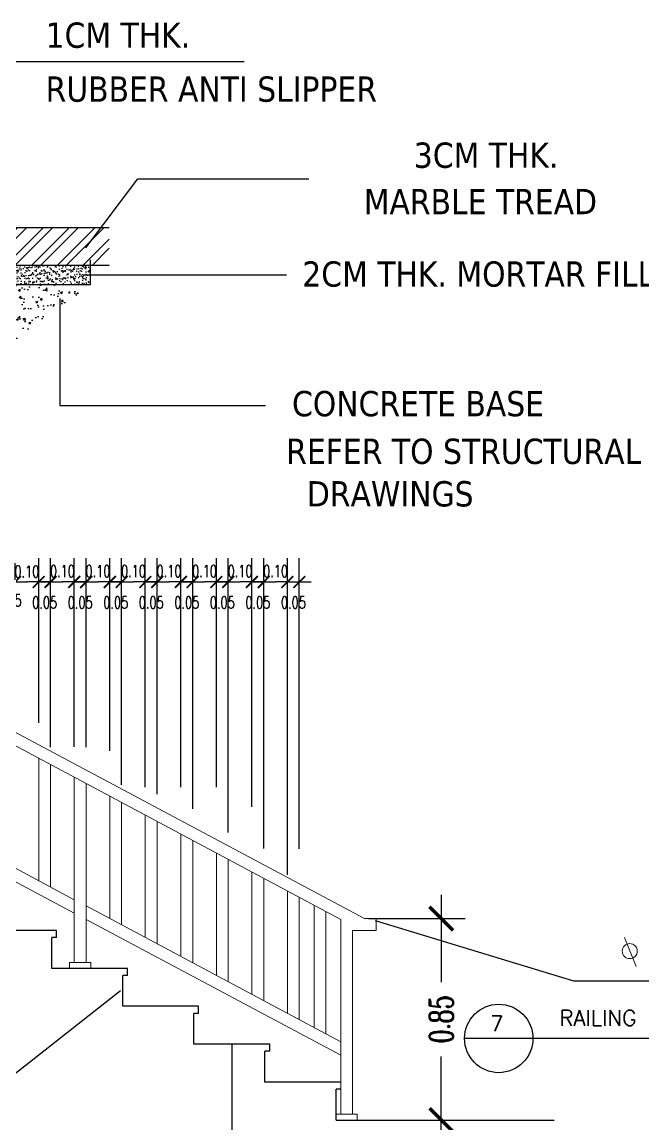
# Model space of a CAD drawing. Header units: inches. Extents: x -351 to 2582, y -266 to 144.
# Drawn here: x 454.39 to 459.63, y -65.26 to -55.96 of the extents above; entities that cross this region are included whole.
import ezdxf

# ---------------------------------------------------------------- set-up
doc = ezdxf.new("R2010")
doc.units = ezdxf.units.IN
doc.header["$MEASUREMENT"] = 0
for name, color, linetype in [('DIM-IN', 5, 'Continuous'), ('H', 251, 'Continuous'), ('HATCH2', 8, 'Continuous'), ('STAR', 3, 'Continuous'), ('TEXT3', 3, 'Continuous'), ('TITLE-DWG', 7, 'Continuous'), ('WALL', 7, 'Continuous')]:
    doc.layers.add(name, color=color, linetype=linetype)
for name, color, linetype, lineweight in [('stair', 212, 'Continuous', 18), ('text', 6, 'Continuous', 13), ('WALLS', 7, 'Continuous', 30)]:
    doc.layers.add(name, color=color, linetype=linetype, lineweight=lineweight)
doc.styles.add('AREAL2', font='romanc.shx', dxfattribs={"width": 0.7})
doc.styles.add('SIMPLEX', font='simplex.shx', dxfattribs={"width": 0.6})
doc.styles.add('Tahoma', font='tahoma.ttf')
doc.dimstyles.new('mateen', dxfattribs={"dimtxt": 0.15, "dimasz": 0.05, "dimexe": 0.05, "dimexo": 0.05, "dimgap": 0.05, "dimtad": 0, "dimzin": 0, "dimdsep": 46, "dimtxsty": 'AREAL2', "dimblk": 'ARCHTICK', "dimcen": 0.05, "dimdle": 0.05, "dimclrd": 256, "dimclre": 256, "dimclrt": 2, "dimadec": 0, "dimazin": 0, "dimtfac": 1, "dimtofl": 0, "dimtmove": 2, "dimatfit": 3, "dimldrblk": 'ARCHTICK', "dimfxl": 1, "dimtolj": 1, "dimtzin": 0, "dimarcsym": 0})

# ---------------------------------------------------------------- blocks, each defined once
blk = doc.blocks.new('A$C22691C29')
at = {"layer": 'HATCH2'}
h = blk.add_hatch(dxfattribs=at)
h.set_pattern_fill('STEEL', color=9, scale=0.5, style=0)
h.set_pattern_definition([(45, (-1279.862586, 24.29953), (-0.0441941738, 0.0441941738), []), (45, (-1279.862586, 24.33078), (-0.0441941738, 0.0441941738), [])])
h.paths.add_polyline_path([(1.703, 0.9863, 0.414214), (1.638, 0.9213), (1.638, 0.8563), (2.2485, 0.8563), (2.2485, 0.9863)])
h.paths.add_polyline_path([(1.7896, 0.8563), (1.703, 0.8563), (1.703, 0.56), (1.7896, 0.56)])
h = blk.add_hatch(dxfattribs=at)
h.set_pattern_fill('AR-SAND', color=256, scale=0.01, style=0)
h.set_pattern_definition([(37.5, (-1279.862586, 24.299529), (-0.00062993358, 0.01926823769), [0, -0.0152, 0, -0.017, 0, -0.01625]), (7.5, (-1279.862586, 24.29953), (0.01769776705, 0.02822146065), [0, -0.0082, 0, -0.0137, 0, -0.00525]), (327.5, (-1279.874886, 24.299529), (0.03114141862, 5.659054e-05), [0, -0.005, 0, -0.018, 0, -0.0235]), (317.5, (-1279.874886, 24.29953), (0.03006126605, 0.00877675565), [0, -0.0025, 0, -0.0118, 0, -0.0135])])
h.paths.add_polyline_path([(2.184, 0.8563), (1.7896, 0.8563), (1.7896, 0.5364), (1.8546, 0.5364), (1.8546, 0.7913), (2.184, 0.7913)])
h = blk.add_hatch(dxfattribs=at)
h.set_pattern_fill('AR-CONC', color=256, scale=0.01, style=0)
h.set_pattern_definition([(50, (-1279.862586, 24.29953), (0.0717260183, -0.0062752135), [0.0075, -0.0825]), (355, (-1279.86259, 24.29953), (-0.0138751334, 0.0752192134), [0.006, -0.066]), (100.4514445, (-1279.85661, 24.299006), (0.0578508847, 0.068943999), [0.006374019, -0.070114211]), (46.1842, (-1279.86259, 24.31953), (0.106724133, -0.016551928), [0.01125, -0.12375]), (96.6356355, (-1279.85369, 24.31815), (0.0934661946, 0.09741186), [0.009561034, -0.105171376]), (351.184164, (-1279.86259, 24.31953), (0.0934661945, 0.09741186), [0.009, -0.099]), (21, (-1279.852586, 24.31453), (0.0596907052, -0.040261889), [0.0075, -0.0825]), (326, (-1279.85259, 24.31453), (0.024331533, 0.0725150045), [0.006, -0.066]), (71.451445, (-1279.84761, 24.311174), (0.0840222377, 0.0322531153), [0.006374019, -0.070114211]), (37.5, (-1279.862586, 24.29953), (0.00121598553, 0.0332893854), [0, -0.0652, 0, -0.067, 0, -0.06625]), (7.5, (-1279.862586, 24.29953), (0.0263069537, 0.0394411712), [0, -0.0382, 0, -0.0637, 0, -0.02525]), (327.5, (-1279.884886, 24.29953), (0.0533822436, -0.0022554872), [0, -0.025, 0, -0.078, 0, -0.1035]), (317.5, (-1279.894886, 24.29953), (0.058318617, 0.0100104982), [0, -0.0325, 0, -0.0518, 0, -0.0735])])
h.paths.add_polyline_path([(2.184, 0.7913), (1.8546, 0.7913), (1.8546, 0.5364)])
at = {"layer": 'H', "ltscale": 0.3}
for p, q in [((1.7606, 1.5554), (2.7115, 1.5554)), ((2.168, 0.916), (2.3464, 1.1533)), ((2.3464, 1.1533), (2.9327, 1.1533)), ((2.184, 0.7913), (2.184, 0.8754)), ((2.1589, 0.8242), (2.856, 0.8242)), ((2.0788, 0.7425), (2.0788, 0.376)), ((2.0788, 0.376), (2.7843, 0.376))]:
    blk.add_line(p, q, dxfattribs=at)
at = {"layer": 'WALL', "color": 4}
blk.add_lwpolyline([(2.2485, 0.8563), (1.638, 0.8563), (1.638, 0.9213, -0.414214), (1.703, 0.9863), (2.2485, 0.9863)], format="xyb", dxfattribs=at)
at = {"layer": 'WALL'}
blk.add_lwpolyline([(1.8546, 0.5364), (1.8546, 0.7913), (2.184, 0.7913)], dxfattribs=at)
at = {"layer": 'text', "color": 4, "style": 'Tahoma'}
for s, p in [('1CM THK.', (2.0301, 1.6023)), ('RUBBER ANTI SLIPPER', (2.0301, 1.4174)), ('3CM THK.  ', (3.2927, 1.1908)), ('MARBLE TREAD', (3.1211, 1.0317)), ('2CM THK. MORTAR FILLNG', (2.9103, 0.7835)), ('CONCRETE BASE', (2.875, 0.3392)), ('REFER TO STRUCTURAL ', (2.8551, 0.1758)), ('DRAWINGS', (2.9261, 0.0301))]:
    blk.add_text(s, height=0.08664, dxfattribs=at).set_placement(p)
blk = doc.blocks.new('A$C13C1139A')
at = {"layer": 'STAR', "ltscale": 0.3, "xscale": 0.2308402585435346, "yscale": 0.2308402585435346, "zscale": 0.2308402585435346}
blk.add_blockref('A$C22691C29', (0, 0.00004), dxfattribs=at)
blk = doc.blocks.new('_ArchTick')
at = {"color": 0, "linetype": 'ByBlock', "const_width": 0.15}
blk.add_lwpolyline([(-0.5, -0.5), (0.5, 0.5)], dxfattribs=at)
blk = doc.blocks.new('*D842')
at = {"layer": 'Defpoints', "color": 0, "transparency": 16777216}
for p in [(1370.2622, -25.1055), (1370.2622, -25.9555), (1370.6698, -25.9555)]:
    blk.add_point(p, dxfattribs=at)
at = {"layer": 'DIM-IN', "color": 251, "lineweight": -2, "transparency": 16777216}
for p, q in [((1370.6698, -25.0055), (1370.6698, -25.3739)), ((1370.6698, -26.0555), (1370.6698, -25.6872))]:
    blk.add_line(p, q, dxfattribs=at)
at = {"layer": 'DIM-IN', "color": 8, "lineweight": -2, "transparency": 16777216}
for p, q in [((1370.3622, -25.1055), (1370.7698, -25.1055)), ((1370.3622, -25.9555), (1370.7698, -25.9555))]:
    blk.add_line(p, q, dxfattribs=at)
at = {"layer": 'DIM-IN', "color": 251, "lineweight": -2, "transparency": 16777216, "xscale": 0.1, "yscale": 0.1, "zscale": 0.1}
for p, rotation in [((1370.6698, -25.1055), 90), ((1370.6698, -25.9555), 270)]:
    blk.add_blockref('_ArchTick', p, dxfattribs=dict(at, rotation=rotation))
at = {"layer": 'DIM-IN', "color": 1, "transparency": 16777216, "insert": (1370.6698, -25.5305), "char_height": 0.1, "attachment_point": 5, "rotation": 90, "style": 'AREAL2'}
blk.add_mtext('\\A1;0.85', dxfattribs=at)
blk = doc.blocks.new('*D843')
at = {"layer": 'Defpoints', "color": 0, "transparency": 16777216}
for p in [(1370.0202, -23.6847), (1370.0703, -24.9116), (1370.0202, -25.0209)]:
    blk.add_point(p, dxfattribs=at)
at = {"layer": 'DIM-IN', "color": 8, "lineweight": -2, "transparency": 16777216}
for p, q in [((1370.0202, -24.9209), (1370.0202, -23.5847)), ((1370.0703, -24.8116), (1370.0703, -23.5847))]:
    blk.add_line(p, q, dxfattribs=at)
at = {"layer": 'DIM-IN', "color": 251, "lineweight": -2, "transparency": 16777216}
for p, q in [((1370.0202, -23.6847), (1369.9702, -23.6847)), ((1370.0703, -23.6847), (1370.1203, -23.6847))]:
    blk.add_line(p, q, dxfattribs=at)
at = {"layer": 'DIM-IN', "color": 251, "lineweight": -2, "transparency": 16777216, "xscale": 0.05, "yscale": 0.05, "zscale": 0.05}
blk.add_blockref('_ArchTick', (1370.0202, -23.6847), dxfattribs=at)
at = {"layer": 'DIM-IN', "color": 251, "lineweight": -2, "transparency": 16777216, "xscale": 0.05, "yscale": 0.05, "zscale": 0.05, "rotation": 180}
blk.add_blockref('_ArchTick', (1370.0703, -23.6847), dxfattribs=at)
at = {"layer": 'DIM-IN', "color": 1, "transparency": 16777216, "insert": (1370.0452, -23.7716), "char_height": 0.05, "attachment_point": 5, "style": 'AREAL2'}
blk.add_mtext('\\A1;0.05', dxfattribs=at)
blk = doc.blocks.new('*D844')
at = {"layer": 'Defpoints', "color": 0, "transparency": 16777216}
for p in [(1369.9203, -23.6847), (1369.9203, -24.9093), (1370.0202, -24.911)]:
    blk.add_point(p, dxfattribs=at)
at = {"layer": 'DIM-IN', "color": 8, "lineweight": -2, "transparency": 16777216}
for p, q in [((1369.9203, -24.8093), (1369.9203, -23.5847)), ((1370.0202, -24.811), (1370.0202, -23.5847))]:
    blk.add_line(p, q, dxfattribs=at)
at = {"layer": 'DIM-IN', "color": 251, "lineweight": -2, "transparency": 16777216}
for p, q in [((1369.9203, -23.6847), (1369.8703, -23.6847)), ((1370.0202, -23.6847), (1370.0702, -23.6847))]:
    blk.add_line(p, q, dxfattribs=at)
at = {"layer": 'DIM-IN', "color": 251, "lineweight": -2, "transparency": 16777216, "xscale": 0.05, "yscale": 0.05, "zscale": 0.05}
blk.add_blockref('_ArchTick', (1369.9203, -23.6847), dxfattribs=at)
at = {"layer": 'DIM-IN', "color": 251, "lineweight": -2, "transparency": 16777216, "xscale": 0.05, "yscale": 0.05, "zscale": 0.05, "rotation": 180}
blk.add_blockref('_ArchTick', (1370.0202, -23.6847), dxfattribs=at)
at = {"layer": 'DIM-IN', "color": 1, "transparency": 16777216, "insert": (1369.9702, -23.6392), "char_height": 0.05, "attachment_point": 5, "style": 'AREAL2'}
blk.add_mtext('\\A1;0.10', dxfattribs=at)
blk = doc.blocks.new('*D845')
at = {"layer": 'Defpoints', "color": 0, "transparency": 16777216}
for p in [(1369.8702, -23.6847), (1369.8702, -24.7332), (1369.9203, -24.9093)]:
    blk.add_point(p, dxfattribs=at)
at = {"layer": 'DIM-IN', "color": 8, "lineweight": -2, "transparency": 16777216}
for p, q in [((1369.8702, -24.6332), (1369.8702, -23.5847)), ((1369.9203, -24.8093), (1369.9203, -23.5847))]:
    blk.add_line(p, q, dxfattribs=at)
at = {"layer": 'DIM-IN', "color": 251, "lineweight": -2, "transparency": 16777216}
for p, q in [((1369.8702, -23.6847), (1369.8202, -23.6847)), ((1369.9203, -23.6847), (1369.9703, -23.6847))]:
    blk.add_line(p, q, dxfattribs=at)
at = {"layer": 'DIM-IN', "color": 251, "lineweight": -2, "transparency": 16777216, "xscale": 0.05, "yscale": 0.05, "zscale": 0.05}
blk.add_blockref('_ArchTick', (1369.8702, -23.6847), dxfattribs=at)
at = {"layer": 'DIM-IN', "color": 251, "lineweight": -2, "transparency": 16777216, "xscale": 0.05, "yscale": 0.05, "zscale": 0.05, "rotation": 180}
blk.add_blockref('_ArchTick', (1369.9203, -23.6847), dxfattribs=at)
at = {"layer": 'DIM-IN', "color": 1, "transparency": 16777216, "insert": (1369.8952, -23.7716), "char_height": 0.05, "attachment_point": 5, "style": 'AREAL2'}
blk.add_mtext('\\A1;0.05', dxfattribs=at)
blk = doc.blocks.new('*D846')
at = {"layer": 'Defpoints', "color": 0, "transparency": 16777216}
for p in [(1369.7703, -23.6847), (1369.8702, -24.4809), (1369.7703, -24.8427)]:
    blk.add_point(p, dxfattribs=at)
at = {"layer": 'DIM-IN', "color": 8, "lineweight": -2, "transparency": 16777216}
for p, q in [((1369.7703, -24.7427), (1369.7703, -23.5847)), ((1369.8702, -24.3809), (1369.8702, -23.5847))]:
    blk.add_line(p, q, dxfattribs=at)
at = {"layer": 'DIM-IN', "color": 251, "lineweight": -2, "transparency": 16777216}
for p, q in [((1369.7703, -23.6847), (1369.7203, -23.6847)), ((1369.8702, -23.6847), (1369.9202, -23.6847))]:
    blk.add_line(p, q, dxfattribs=at)
at = {"layer": 'DIM-IN', "color": 251, "lineweight": -2, "transparency": 16777216, "xscale": 0.05, "yscale": 0.05, "zscale": 0.05}
blk.add_blockref('_ArchTick', (1369.7703, -23.6847), dxfattribs=at)
at = {"layer": 'DIM-IN', "color": 251, "lineweight": -2, "transparency": 16777216, "xscale": 0.05, "yscale": 0.05, "zscale": 0.05, "rotation": 180}
blk.add_blockref('_ArchTick', (1369.8702, -23.6847), dxfattribs=at)
at = {"layer": 'DIM-IN', "color": 1, "transparency": 16777216, "insert": (1369.8202, -23.6392), "char_height": 0.05, "attachment_point": 5, "style": 'AREAL2'}
blk.add_mtext('\\A1;0.10', dxfattribs=at)
blk = doc.blocks.new('*D847')
at = {"layer": 'Defpoints', "color": 0, "transparency": 16777216}
for p in [(1369.7202, -23.6847), (1369.7202, -24.65), (1369.7703, -24.8427)]:
    blk.add_point(p, dxfattribs=at)
at = {"layer": 'DIM-IN', "color": 8, "lineweight": -2, "transparency": 16777216}
for p, q in [((1369.7202, -24.55), (1369.7202, -23.5847)), ((1369.7703, -24.7427), (1369.7703, -23.5847))]:
    blk.add_line(p, q, dxfattribs=at)
at = {"layer": 'DIM-IN', "color": 251, "lineweight": -2, "transparency": 16777216}
for p, q in [((1369.7202, -23.6847), (1369.6702, -23.6847)), ((1369.7703, -23.6847), (1369.8203, -23.6847))]:
    blk.add_line(p, q, dxfattribs=at)
at = {"layer": 'DIM-IN', "color": 251, "lineweight": -2, "transparency": 16777216, "xscale": 0.05, "yscale": 0.05, "zscale": 0.05}
blk.add_blockref('_ArchTick', (1369.7202, -23.6847), dxfattribs=at)
at = {"layer": 'DIM-IN', "color": 251, "lineweight": -2, "transparency": 16777216, "xscale": 0.05, "yscale": 0.05, "zscale": 0.05, "rotation": 180}
blk.add_blockref('_ArchTick', (1369.7703, -23.6847), dxfattribs=at)
at = {"layer": 'DIM-IN', "color": 1, "transparency": 16777216, "insert": (1369.7452, -23.7716), "char_height": 0.05, "attachment_point": 5, "style": 'AREAL2'}
blk.add_mtext('\\A1;0.05', dxfattribs=at)
blk = doc.blocks.new('*D848')
at = {"layer": 'Defpoints', "color": 0, "transparency": 16777216}
for p in [(1369.6203, -23.6847), (1369.7202, -24.4809), (1369.6203, -24.7428)]:
    blk.add_point(p, dxfattribs=at)
at = {"layer": 'DIM-IN', "color": 8, "lineweight": -2, "transparency": 16777216}
for p, q in [((1369.6203, -24.6428), (1369.6203, -23.5847)), ((1369.7202, -24.3809), (1369.7202, -23.5847))]:
    blk.add_line(p, q, dxfattribs=at)
at = {"layer": 'DIM-IN', "color": 251, "lineweight": -2, "transparency": 16777216}
for p, q in [((1369.6203, -23.6847), (1369.5703, -23.6847)), ((1369.7202, -23.6847), (1369.7702, -23.6847))]:
    blk.add_line(p, q, dxfattribs=at)
at = {"layer": 'DIM-IN', "color": 251, "lineweight": -2, "transparency": 16777216, "xscale": 0.05, "yscale": 0.05, "zscale": 0.05}
blk.add_blockref('_ArchTick', (1369.6203, -23.6847), dxfattribs=at)
at = {"layer": 'DIM-IN', "color": 251, "lineweight": -2, "transparency": 16777216, "xscale": 0.05, "yscale": 0.05, "zscale": 0.05, "rotation": 180}
blk.add_blockref('_ArchTick', (1369.7202, -23.6847), dxfattribs=at)
at = {"layer": 'DIM-IN', "color": 1, "transparency": 16777216, "insert": (1369.6702, -23.6392), "char_height": 0.05, "attachment_point": 5, "style": 'AREAL2'}
blk.add_mtext('\\A1;0.10', dxfattribs=at)
blk = doc.blocks.new('*D849')
at = {"layer": 'Defpoints', "color": 0, "transparency": 16777216}
for p in [(1369.5702, -23.6847), (1369.5702, -24.65), (1369.6203, -24.7428)]:
    blk.add_point(p, dxfattribs=at)
at = {"layer": 'DIM-IN', "color": 8, "lineweight": -2, "transparency": 16777216}
for p, q in [((1369.5702, -24.55), (1369.5702, -23.5847)), ((1369.6203, -24.6428), (1369.6203, -23.5847))]:
    blk.add_line(p, q, dxfattribs=at)
at = {"layer": 'DIM-IN', "color": 251, "lineweight": -2, "transparency": 16777216}
for p, q in [((1369.5702, -23.6847), (1369.5202, -23.6847)), ((1369.6203, -23.6847), (1369.6703, -23.6847))]:
    blk.add_line(p, q, dxfattribs=at)
at = {"layer": 'DIM-IN', "color": 251, "lineweight": -2, "transparency": 16777216, "xscale": 0.05, "yscale": 0.05, "zscale": 0.05}
blk.add_blockref('_ArchTick', (1369.5702, -23.6847), dxfattribs=at)
at = {"layer": 'DIM-IN', "color": 251, "lineweight": -2, "transparency": 16777216, "xscale": 0.05, "yscale": 0.05, "zscale": 0.05, "rotation": 180}
blk.add_blockref('_ArchTick', (1369.6203, -23.6847), dxfattribs=at)
at = {"layer": 'DIM-IN', "color": 1, "transparency": 16777216, "insert": (1369.5952, -23.7716), "char_height": 0.05, "attachment_point": 5, "style": 'AREAL2'}
blk.add_mtext('\\A1;0.05', dxfattribs=at)
blk = doc.blocks.new('*D850')
at = {"layer": 'Defpoints', "color": 0, "transparency": 16777216}
for p in [(1369.4703, -23.6847), (1369.5702, -24.4809), (1369.4703, -24.6796)]:
    blk.add_point(p, dxfattribs=at)
at = {"layer": 'DIM-IN', "color": 8, "lineweight": -2, "transparency": 16777216}
for p, q in [((1369.4703, -24.5796), (1369.4703, -23.5847)), ((1369.5702, -24.3809), (1369.5702, -23.5847))]:
    blk.add_line(p, q, dxfattribs=at)
at = {"layer": 'DIM-IN', "color": 251, "lineweight": -2, "transparency": 16777216}
for p, q in [((1369.4703, -23.6847), (1369.4203, -23.6847)), ((1369.5702, -23.6847), (1369.6202, -23.6847))]:
    blk.add_line(p, q, dxfattribs=at)
at = {"layer": 'DIM-IN', "color": 251, "lineweight": -2, "transparency": 16777216, "xscale": 0.05, "yscale": 0.05, "zscale": 0.05}
blk.add_blockref('_ArchTick', (1369.4703, -23.6847), dxfattribs=at)
at = {"layer": 'DIM-IN', "color": 251, "lineweight": -2, "transparency": 16777216, "xscale": 0.05, "yscale": 0.05, "zscale": 0.05, "rotation": 180}
blk.add_blockref('_ArchTick', (1369.5702, -23.6847), dxfattribs=at)
at = {"layer": 'DIM-IN', "color": 1, "transparency": 16777216, "insert": (1369.5202, -23.6392), "char_height": 0.05, "attachment_point": 5, "style": 'AREAL2'}
blk.add_mtext('\\A1;0.10', dxfattribs=at)
blk = doc.blocks.new('*D851')
at = {"layer": 'Defpoints', "color": 0, "transparency": 16777216}
for p in [(1369.4202, -23.6847), (1369.4202, -24.65), (1369.4703, -24.6796)]:
    blk.add_point(p, dxfattribs=at)
at = {"layer": 'DIM-IN', "color": 8, "lineweight": -2, "transparency": 16777216}
for p, q in [((1369.4202, -24.55), (1369.4202, -23.5847)), ((1369.4703, -24.5796), (1369.4703, -23.5847))]:
    blk.add_line(p, q, dxfattribs=at)
at = {"layer": 'DIM-IN', "color": 251, "lineweight": -2, "transparency": 16777216}
for p, q in [((1369.4202, -23.6847), (1369.3702, -23.6847)), ((1369.4703, -23.6847), (1369.5203, -23.6847))]:
    blk.add_line(p, q, dxfattribs=at)
at = {"layer": 'DIM-IN', "color": 251, "lineweight": -2, "transparency": 16777216, "xscale": 0.05, "yscale": 0.05, "zscale": 0.05}
blk.add_blockref('_ArchTick', (1369.4202, -23.6847), dxfattribs=at)
at = {"layer": 'DIM-IN', "color": 251, "lineweight": -2, "transparency": 16777216, "xscale": 0.05, "yscale": 0.05, "zscale": 0.05, "rotation": 180}
blk.add_blockref('_ArchTick', (1369.4703, -23.6847), dxfattribs=at)
at = {"layer": 'DIM-IN', "color": 1, "transparency": 16777216, "insert": (1369.4452, -23.7716), "char_height": 0.05, "attachment_point": 5, "style": 'AREAL2'}
blk.add_mtext('\\A1;0.05', dxfattribs=at)
blk = doc.blocks.new('*D852')
at = {"layer": 'Defpoints', "color": 0, "transparency": 16777216}
for p in [(1369.3203, -23.6847), (1369.4202, -24.4809), (1369.3203, -24.641)]:
    blk.add_point(p, dxfattribs=at)
at = {"layer": 'DIM-IN', "color": 8, "lineweight": -2, "transparency": 16777216}
for p, q in [((1369.3203, -24.541), (1369.3203, -23.5847)), ((1369.4202, -24.3809), (1369.4202, -23.5847))]:
    blk.add_line(p, q, dxfattribs=at)
at = {"layer": 'DIM-IN', "color": 251, "lineweight": -2, "transparency": 16777216}
for p, q in [((1369.3203, -23.6847), (1369.2703, -23.6847)), ((1369.4202, -23.6847), (1369.4702, -23.6847))]:
    blk.add_line(p, q, dxfattribs=at)
at = {"layer": 'DIM-IN', "color": 251, "lineweight": -2, "transparency": 16777216, "xscale": 0.05, "yscale": 0.05, "zscale": 0.05}
blk.add_blockref('_ArchTick', (1369.3203, -23.6847), dxfattribs=at)
at = {"layer": 'DIM-IN', "color": 251, "lineweight": -2, "transparency": 16777216, "xscale": 0.05, "yscale": 0.05, "zscale": 0.05, "rotation": 180}
blk.add_blockref('_ArchTick', (1369.4202, -23.6847), dxfattribs=at)
at = {"layer": 'DIM-IN', "color": 1, "transparency": 16777216, "insert": (1369.3702, -23.6392), "char_height": 0.05, "attachment_point": 5, "style": 'AREAL2'}
blk.add_mtext('\\A1;0.10', dxfattribs=at)
blk = doc.blocks.new('*D853')
at = {"layer": 'Defpoints', "color": 0, "transparency": 16777216}
for p in [(1369.2702, -23.6847), (1369.2702, -24.4977), (1369.3203, -24.641)]:
    blk.add_point(p, dxfattribs=at)
at = {"layer": 'DIM-IN', "color": 8, "lineweight": -2, "transparency": 16777216}
for p, q in [((1369.2702, -24.3977), (1369.2702, -23.5847)), ((1369.3203, -24.541), (1369.3203, -23.5847))]:
    blk.add_line(p, q, dxfattribs=at)
at = {"layer": 'DIM-IN', "color": 251, "lineweight": -2, "transparency": 16777216}
for p, q in [((1369.2702, -23.6847), (1369.2202, -23.6847)), ((1369.3203, -23.6847), (1369.3703, -23.6847))]:
    blk.add_line(p, q, dxfattribs=at)
at = {"layer": 'DIM-IN', "color": 251, "lineweight": -2, "transparency": 16777216, "xscale": 0.05, "yscale": 0.05, "zscale": 0.05}
blk.add_blockref('_ArchTick', (1369.2702, -23.6847), dxfattribs=at)
at = {"layer": 'DIM-IN', "color": 251, "lineweight": -2, "transparency": 16777216, "xscale": 0.05, "yscale": 0.05, "zscale": 0.05, "rotation": 180}
blk.add_blockref('_ArchTick', (1369.3203, -23.6847), dxfattribs=at)
at = {"layer": 'DIM-IN', "color": 1, "transparency": 16777216, "insert": (1369.2952, -23.7716), "char_height": 0.05, "attachment_point": 5, "style": 'AREAL2'}
blk.add_mtext('\\A1;0.05', dxfattribs=at)
blk = doc.blocks.new('*D854')
at = {"layer": 'Defpoints', "color": 0, "transparency": 16777216}
for p in [(1369.1703, -23.6847), (1369.1703, -24.4815), (1369.2702, -24.4809)]:
    blk.add_point(p, dxfattribs=at)
at = {"layer": 'DIM-IN', "color": 8, "lineweight": -2, "transparency": 16777216}
for p, q in [((1369.1703, -24.3815), (1369.1703, -23.5847)), ((1369.2702, -24.3809), (1369.2702, -23.5847))]:
    blk.add_line(p, q, dxfattribs=at)
at = {"layer": 'DIM-IN', "color": 251, "lineweight": -2, "transparency": 16777216}
for p, q in [((1369.1703, -23.6847), (1369.1203, -23.6847)), ((1369.2702, -23.6847), (1369.3202, -23.6847))]:
    blk.add_line(p, q, dxfattribs=at)
at = {"layer": 'DIM-IN', "color": 251, "lineweight": -2, "transparency": 16777216, "xscale": 0.05, "yscale": 0.05, "zscale": 0.05}
blk.add_blockref('_ArchTick', (1369.1703, -23.6847), dxfattribs=at)
at = {"layer": 'DIM-IN', "color": 251, "lineweight": -2, "transparency": 16777216, "xscale": 0.05, "yscale": 0.05, "zscale": 0.05, "rotation": 180}
blk.add_blockref('_ArchTick', (1369.2702, -23.6847), dxfattribs=at)
at = {"layer": 'DIM-IN', "color": 1, "transparency": 16777216, "insert": (1369.2202, -23.6392), "char_height": 0.05, "attachment_point": 5, "style": 'AREAL2'}
blk.add_mtext('\\A1;0.10', dxfattribs=at)
blk = doc.blocks.new('*D855')
at = {"layer": 'Defpoints', "color": 0, "transparency": 16777216}
for p in [(1369.1202, -23.6847), (1369.1202, -24.3906), (1369.1703, -24.4815)]:
    blk.add_point(p, dxfattribs=at)
at = {"layer": 'DIM-IN', "color": 8, "lineweight": -2, "transparency": 16777216}
for p, q in [((1369.1202, -24.2906), (1369.1202, -23.5847)), ((1369.1703, -24.3815), (1369.1703, -23.5847))]:
    blk.add_line(p, q, dxfattribs=at)
at = {"layer": 'DIM-IN', "color": 251, "lineweight": -2, "transparency": 16777216}
for p, q in [((1369.1202, -23.6847), (1369.0702, -23.6847)), ((1369.1703, -23.6847), (1369.2203, -23.6847))]:
    blk.add_line(p, q, dxfattribs=at)
at = {"layer": 'DIM-IN', "color": 251, "lineweight": -2, "transparency": 16777216, "xscale": 0.05, "yscale": 0.05, "zscale": 0.05}
blk.add_blockref('_ArchTick', (1369.1202, -23.6847), dxfattribs=at)
at = {"layer": 'DIM-IN', "color": 251, "lineweight": -2, "transparency": 16777216, "xscale": 0.05, "yscale": 0.05, "zscale": 0.05, "rotation": 180}
blk.add_blockref('_ArchTick', (1369.1703, -23.6847), dxfattribs=at)
at = {"layer": 'DIM-IN', "color": 1, "transparency": 16777216, "insert": (1369.1452, -23.7716), "char_height": 0.05, "attachment_point": 5, "style": 'AREAL2'}
blk.add_mtext('\\A1;0.05', dxfattribs=at)
blk = doc.blocks.new('*D856')
at = {"layer": 'Defpoints', "color": 0, "transparency": 16777216}
for p in [(1369.0203, -23.6847), (1369.0203, -24.4815), (1369.1202, -24.4809)]:
    blk.add_point(p, dxfattribs=at)
at = {"layer": 'DIM-IN', "color": 8, "lineweight": -2, "transparency": 16777216}
for p, q in [((1369.0203, -24.3815), (1369.0203, -23.5847)), ((1369.1202, -24.3809), (1369.1202, -23.5847))]:
    blk.add_line(p, q, dxfattribs=at)
at = {"layer": 'DIM-IN', "color": 251, "lineweight": -2, "transparency": 16777216}
for p, q in [((1369.0203, -23.6847), (1368.9703, -23.6847)), ((1369.1202, -23.6847), (1369.1702, -23.6847))]:
    blk.add_line(p, q, dxfattribs=at)
at = {"layer": 'DIM-IN', "color": 251, "lineweight": -2, "transparency": 16777216, "xscale": 0.05, "yscale": 0.05, "zscale": 0.05}
blk.add_blockref('_ArchTick', (1369.0203, -23.6847), dxfattribs=at)
at = {"layer": 'DIM-IN', "color": 251, "lineweight": -2, "transparency": 16777216, "xscale": 0.05, "yscale": 0.05, "zscale": 0.05, "rotation": 180}
blk.add_blockref('_ArchTick', (1369.1202, -23.6847), dxfattribs=at)
at = {"layer": 'DIM-IN', "color": 1, "transparency": 16777216, "insert": (1369.0702, -23.6392), "char_height": 0.05, "attachment_point": 5, "style": 'AREAL2'}
blk.add_mtext('\\A1;0.10', dxfattribs=at)
blk = doc.blocks.new('*D857')
at = {"layer": 'Defpoints', "color": 0, "transparency": 16777216}
for p in [(1368.9702, -23.6847), (1369.0203, -24.3621), (1368.9702, -24.3796)]:
    blk.add_point(p, dxfattribs=at)
at = {"layer": 'DIM-IN', "color": 8, "lineweight": -2, "transparency": 16777216}
for p, q in [((1368.9702, -24.2796), (1368.9702, -23.5847)), ((1369.0203, -24.2621), (1369.0203, -23.5847))]:
    blk.add_line(p, q, dxfattribs=at)
at = {"layer": 'DIM-IN', "color": 251, "lineweight": -2, "transparency": 16777216}
for p, q in [((1368.9702, -23.6847), (1368.9202, -23.6847)), ((1369.0203, -23.6847), (1369.0703, -23.6847))]:
    blk.add_line(p, q, dxfattribs=at)
at = {"layer": 'DIM-IN', "color": 251, "lineweight": -2, "transparency": 16777216, "xscale": 0.05, "yscale": 0.05, "zscale": 0.05}
blk.add_blockref('_ArchTick', (1368.9702, -23.6847), dxfattribs=at)
at = {"layer": 'DIM-IN', "color": 251, "lineweight": -2, "transparency": 16777216, "xscale": 0.05, "yscale": 0.05, "zscale": 0.05, "rotation": 180}
blk.add_blockref('_ArchTick', (1369.0203, -23.6847), dxfattribs=at)
at = {"layer": 'DIM-IN', "color": 1, "transparency": 16777216, "insert": (1368.9952, -23.7716), "char_height": 0.05, "attachment_point": 5, "style": 'AREAL2'}
blk.add_mtext('\\A1;0.05', dxfattribs=at)
blk = doc.blocks.new('*D858')
at = {"layer": 'Defpoints', "color": 0, "ltscale": 0.3, "transparency": 16777216}
for p in [(1368.8702, -23.6847), (1368.9702, -24.2855), (1368.8702, -24.3984)]:
    blk.add_point(p, dxfattribs=at)
at = {"layer": 'DIM-IN', "color": 8, "lineweight": -2, "ltscale": 0.3, "transparency": 16777216}
for p, q in [((1368.8702, -24.2984), (1368.8702, -23.5847)), ((1368.9702, -24.1855), (1368.9702, -23.5847))]:
    blk.add_line(p, q, dxfattribs=at)
at = {"layer": 'DIM-IN', "color": 251, "lineweight": -2, "ltscale": 0.3, "transparency": 16777216}
for p, q in [((1368.8702, -23.6847), (1368.8202, -23.6847)), ((1368.9702, -23.6847), (1369.0202, -23.6847))]:
    blk.add_line(p, q, dxfattribs=at)
at = {"layer": 'DIM-IN', "color": 251, "lineweight": -2, "ltscale": 0.3, "transparency": 16777216, "xscale": 0.05, "yscale": 0.05, "zscale": 0.05}
blk.add_blockref('_ArchTick', (1368.8702, -23.6847), dxfattribs=at)
at = {"layer": 'DIM-IN', "color": 251, "lineweight": -2, "ltscale": 0.3, "transparency": 16777216, "xscale": 0.05, "yscale": 0.05, "zscale": 0.05, "rotation": 180}
blk.add_blockref('_ArchTick', (1368.9702, -23.6847), dxfattribs=at)
at = {"layer": 'DIM-IN', "color": 1, "ltscale": 0.3, "transparency": 16777216, "insert": (1368.9202, -23.6411), "char_height": 0.05, "attachment_point": 5, "style": 'AREAL2'}
blk.add_mtext('\\A1;0.10', dxfattribs=at)
blk = doc.blocks.new('*D859')
at = {"layer": 'Defpoints', "color": 0, "ltscale": 0.3, "transparency": 16777216}
for p in [(1368.8202, -23.6847), (1368.8202, -24.3712), (1368.8702, -24.3984)]:
    blk.add_point(p, dxfattribs=at)
at = {"layer": 'DIM-IN', "color": 8, "lineweight": -2, "ltscale": 0.3, "transparency": 16777216}
for p, q in [((1368.8202, -24.2712), (1368.8202, -23.5847)), ((1368.8702, -24.2984), (1368.8702, -23.5847))]:
    blk.add_line(p, q, dxfattribs=at)
at = {"layer": 'DIM-IN', "color": 251, "lineweight": -2, "ltscale": 0.3, "transparency": 16777216}
for p, q in [((1368.8202, -23.6847), (1368.7702, -23.6847)), ((1368.8702, -23.6847), (1368.9202, -23.6847))]:
    blk.add_line(p, q, dxfattribs=at)
at = {"layer": 'DIM-IN', "color": 251, "lineweight": -2, "ltscale": 0.3, "transparency": 16777216, "xscale": 0.05, "yscale": 0.05, "zscale": 0.05}
blk.add_blockref('_ArchTick', (1368.8202, -23.6847), dxfattribs=at)
at = {"layer": 'DIM-IN', "color": 251, "lineweight": -2, "ltscale": 0.3, "transparency": 16777216, "xscale": 0.05, "yscale": 0.05, "zscale": 0.05, "rotation": 180}
blk.add_blockref('_ArchTick', (1368.8702, -23.6847), dxfattribs=at)
at = {"layer": 'DIM-IN', "color": 1, "ltscale": 0.3, "transparency": 16777216, "insert": (1368.8452, -23.7628), "char_height": 0.05, "attachment_point": 5, "style": 'AREAL2'}
blk.add_mtext('\\A1;0.05', dxfattribs=at)
blk = doc.blocks.new('A$C4FF3680C')
at = {"layer": 'stair', "color": 3, "ltscale": 0.3}
for p, q in [((1.3349, 2.4611), (3.1341, 1.5015)), ((1.3349, 2.4044), (3.0341, 1.4982)), ((1.7591, 1.6615), (1.7591, 2.1782)), ((1.8091, 1.6349), (1.8091, 2.1515)), ((1.9091, 1.3165), (1.9091, 2.0982)), ((1.9591, 1.3165), (1.9591, 2.0715)), ((2.0591, 2.0182), (2.0591, 1.5015)), ((2.1091, 1.4749), (2.1091, 1.9915)), ((2.2091, 1.4215), (2.2091, 1.9382)), ((2.2591, 1.3949), (2.2591, 1.9115)), ((1.9091, 1.5815), (1.3349, 1.8878)), ((1.9091, 1.5249), (1.3349, 1.8311)), ((2.3591, 1.3415), (2.3591, 1.8582)), ((2.4091, 1.3149), (2.4091, 1.8315)), ((2.5091, 1.2615), (2.5091, 1.7782)), ((2.5591, 1.2349), (2.5591, 1.7515)), ((2.6591, 1.1815), (2.6591, 1.6982)), ((2.7091, 1.1549), (2.7091, 1.6715)), ((2.8091, 1.1015), (2.8091, 1.6182)), ((2.8591, 1.0749), (2.8591, 1.5915)), ((3.0341, 0.9815), (1.9591, 1.5549)), ((2.9216, 1.0415), (2.9216, 1.5582)), ((3.0341, 0.9249), (1.9591, 1.4982)), ((2.9716, 1.0149), (2.9716, 1.5315)), ((3.0341, 0.6765), (3.0341, 1.4982)), ((3.1341, 1.5015), (3.1841, 1.5015)), ((3.1841, 1.5015), (3.1841, 1.4515)), ((3.0841, 1.4515), (3.1841, 1.4515)), ((3.0841, 0.6765), (3.0841, 1.4515)), ((1.8891, 1.3165), (1.9791, 1.3165)), ((1.8891, 1.3165), (1.8891, 1.2915)), ((1.9791, 1.3165), (1.9791, 1.2915)), ((3.0141, 0.6765), (3.1041, 0.6765)), ((3.0141, 0.6515), (3.0141, 0.6765)), ((3.1041, 0.6515), (3.1041, 0.6765))]:
    blk.add_line(p, q, dxfattribs=at)
at = {"layer": 'text', "color": 4}
blk.add_line((4.2319, 1.4212), (4.2806, 1.2993), dxfattribs=at)
blk.add_circle((4.2543, 1.3643), 0.0317, dxfattribs=at)
at = {"layer": 'WALL', "color": 107}
for p, q in [((3.1799, 1.4935), (4.0167, 1.2389)), ((4.0167, 1.2389), (4.9501, 1.2389)), ((2.1041, 1.1965), (1.6073, 0.8054)), ((2.5741, 0.9715), (2.5741, 0))]:
    blk.add_line(p, q, dxfattribs=at)
at = {"layer": 'WALLS', "color": 7, "ltscale": 0.3}
for p, q in [((1.8341, 1.4515), (1.4991, 1.4515)), ((1.8341, 1.4215), (1.8341, 1.4515)), ((1.8341, 1.4215), (1.8141, 1.4215)), ((1.8141, 1.2915), (1.8141, 1.4215)), ((2.1341, 1.2915), (1.8141, 1.2915)), ((2.1341, 1.2615), (2.1141, 1.2615)), ((2.1141, 1.1315), (2.1141, 1.2615)), ((2.1341, 1.2615), (2.1341, 1.2915)), ((2.4341, 1.1315), (2.1141, 1.1315)), ((2.4341, 1.1015), (2.4341, 1.1315)), ((2.4141, 0.9715), (2.4141, 1.1015)), ((2.4341, 1.1015), (2.4141, 1.1015)), ((2.7341, 0.9715), (2.4141, 0.9715)), ((2.7341, 0.9415), (2.7141, 0.9415)), ((2.7141, 0.8115), (2.7141, 0.9415)), ((2.7341, 0.9415), (2.7341, 0.9715)), ((3.0341, 0.8115), (2.7141, 0.8115)), ((3.0341, 0.7815), (3.0141, 0.7815)), ((3.0141, 0.6515), (3.0141, 0.7815)), ((3.0141, 0.6515), (3.9347, 0.6515))]:
    blk.add_line(p, q, dxfattribs=at)
at = {"layer": 'DIM-IN', "ltscale": 0.3}
for base, p1, p2, picture, middle in [((1.6091, 2.9224), (1.6591, 2.2087), (1.6091, 2.2359), '*D859', (1.6341, 2.8443)), ((1.6591, 2.9224), (1.7591, 2.3215), (1.6591, 2.2087), '*D858', (1.7091, 2.9659))]:
    dim = blk.add_linear_dim(base=base, p1=p1, p2=p2, dimstyle='mateen', override={"dimtxt": 0.05, "dimasz": 0.05}, dxfattribs=at)
    dim.commit()
    dim.dimension.update_dxf_attribs({"geometry": picture, "text_midpoint": middle, "dimtype": 128, "insert": (-1367.2111, 26.607)})
at = {"layer": 'DIM-IN'}
for base, p1, p2, picture, middle in [((1.7591, 2.9224), (1.8091, 2.2449), (1.7591, 2.2274), '*D857', (1.7841, 2.8355)), ((1.8091, 2.9224), (1.9091, 2.1261), (1.8091, 2.1256), '*D856', (1.8591, 2.9679)), ((1.9091, 2.9224), (1.9591, 2.1256), (1.9091, 2.2164), '*D855', (1.9341, 2.8355)), ((1.9591, 2.9224), (2.0591, 2.1261), (1.9591, 2.1256), '*D854', (2.0091, 2.9679)), ((2.0591, 2.9224), (2.1091, 1.966), (2.0591, 2.1093), '*D853', (2.0841, 2.8355)), ((2.1091, 2.9224), (2.2091, 2.1261), (2.1091, 1.966), '*D852', (2.1591, 2.9679)), ((2.2091, 2.9224), (2.2591, 1.9274), (2.2091, 1.9571), '*D851', (2.2341, 2.8355)), ((2.2591, 2.9224), (2.3591, 2.1261), (2.2591, 1.9274), '*D850', (2.3091, 2.9679)), ((2.3591, 2.9224), (2.4091, 1.8643), (2.3591, 1.9571), '*D849', (2.3841, 2.8355)), ((2.4091, 2.9224), (2.5091, 2.1261), (2.4091, 1.8643), '*D848', (2.4591, 2.9679)), ((2.5091, 2.9224), (2.5591, 1.7643), (2.5091, 1.9571), '*D847', (2.5341, 2.8355)), ((2.5591, 2.9224), (2.6591, 2.1261), (2.5591, 1.7643), '*D846', (2.6091, 2.9679)), ((2.6591, 2.9224), (2.7091, 1.6977), (2.6591, 1.8738), '*D845', (2.6841, 2.8355)), ((2.7091, 2.9224), (2.8091, 1.6961), (2.7091, 1.6977), '*D844', (2.7591, 2.9679)), ((2.8091, 2.9224), (2.8591, 1.6955), (2.8091, 1.5862), '*D843', (2.8341, 2.8355))]:
    dim = blk.add_linear_dim(base=base, p1=p1, p2=p2, dimstyle='mateen', override={"dimtxt": 0.05, "dimasz": 0.05}, dxfattribs=at)
    dim.commit()
    dim.dimension.update_dxf_attribs({"geometry": picture, "text_midpoint": middle, "dimtype": 128, "insert": (-1367.2111, 26.607)})
dim = blk.add_linear_dim(base=(3.4587, 0.6515), p1=(3.0511, 1.5015), p2=(3.0511, 0.6515), angle=90, dimstyle='mateen', override={"dimtxt": 0.1}, dxfattribs=at)
dim.commit()
dim.dimension.update_dxf_attribs({"geometry": '*D842', "text_midpoint": (3.4587, 1.0765), "insert": (-1367.2111, 26.607)})

msp = doc.modelspace()

# ---------------------------------------------------------------- linework, layer by layer
at = {"layer": 'TITLE-DWG', "color": 1}
msp.add_line((461.1731, -64.5341, 105.6893), (458.1283, -64.5341, 105.6893), dxfattribs=at)
msp.add_circle((458.4172, -64.5341, 105.6893), 0.2889, dxfattribs=at)

# ---------------------------------------------------------------- block references
at = {"layer": 'STAR', "ltscale": 0.3}
for name, p, xscale, yscale, zscale in [('A$C13C1139A', (449.5924, -60.1183, 105.6893), 10.66666666658077, 10.66666666658077, 10.66666666658077), ('A$C4FF3680C', (451.0148, -66.5258, 105.6893), 2, 2, 2)]:
    msp.add_blockref(name, p, dxfattribs=dict(at, xscale=xscale, yscale=yscale, zscale=zscale))

# ---------------------------------------------------------------- texts
at = {"layer": 'TEXT3', "color": 4, "style": 'SIMPLEX'}
for s, height, p in [('7', 0.1316, (458.3446, -64.4737, 105.6893)), ('RAILING DETAIL- 03', 0.131594, (458.9304, -64.4268, 105.6893))]:
    msp.add_text(s, height=height, dxfattribs=at).set_placement(p)

doc.saveas('drawing.dxf')
